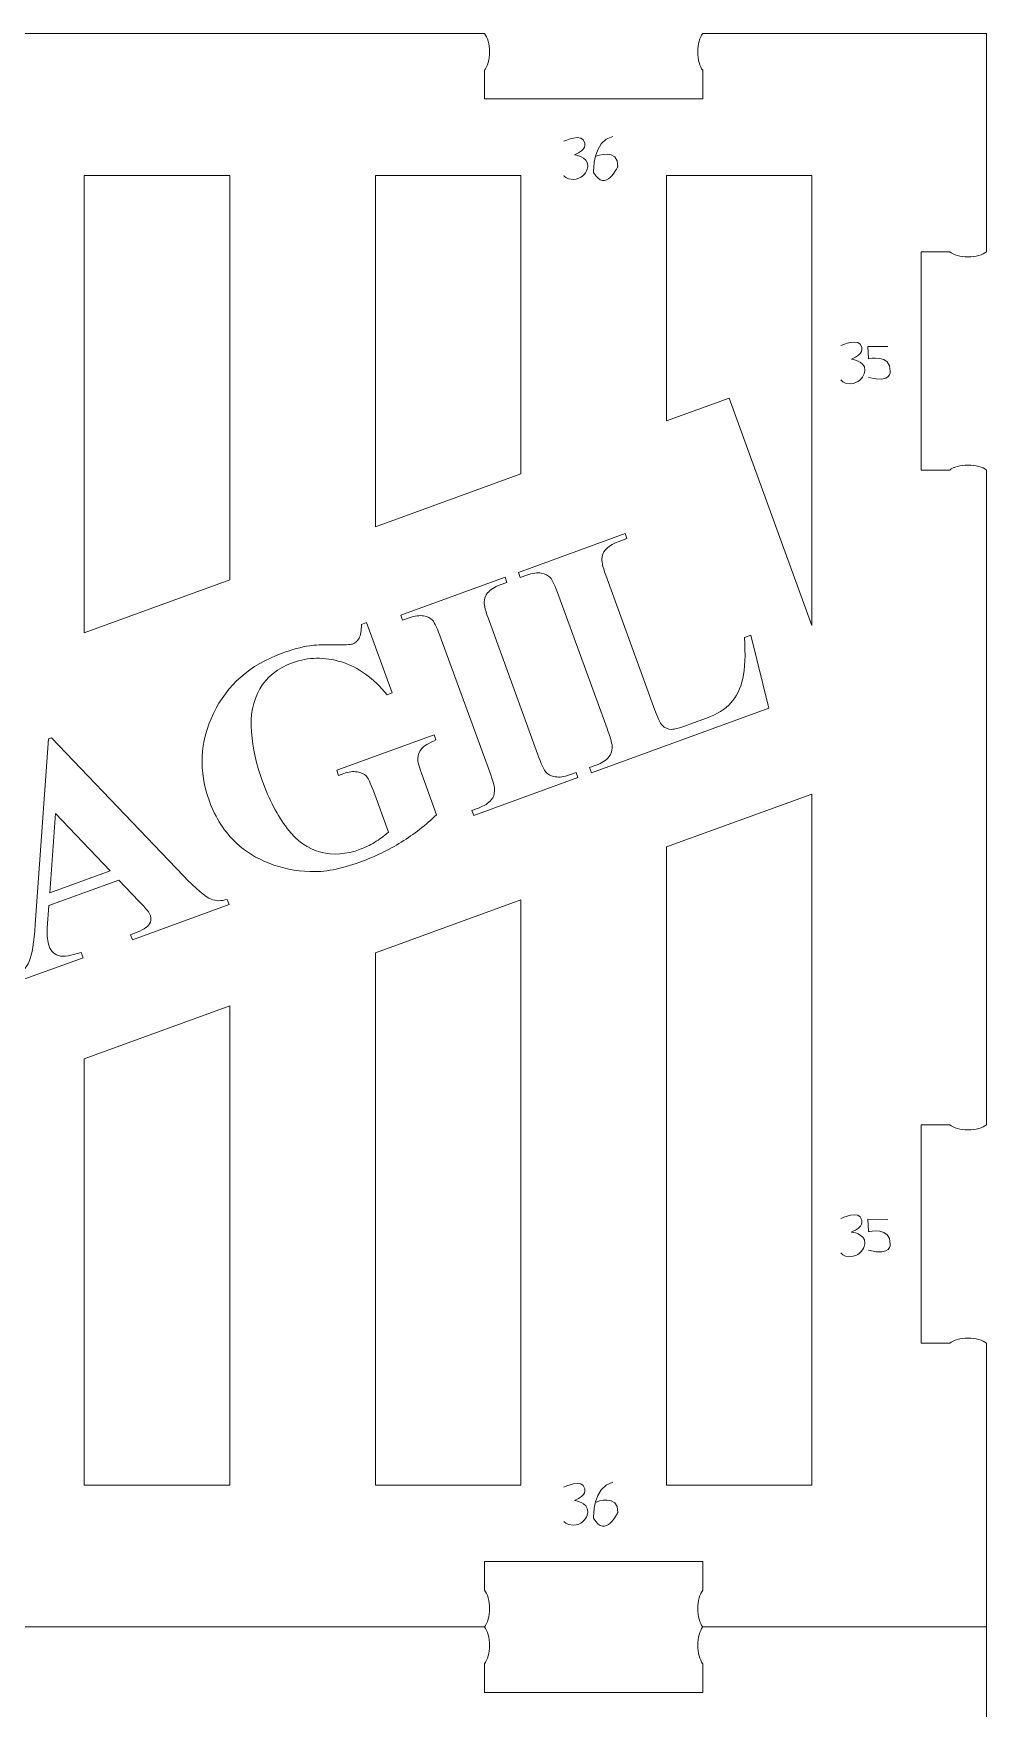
# Model space of a CAD drawing. Header units: centimetres. Extents: x -25 to 25, y -32.5 to 32.5.
# Drawn here: x 10.06 to 14.42, y 12.59 to 20.27 of the extents above; entities that cross this region are included whole.
import ezdxf

# ---------------------------------------------------------------- set-up
doc = ezdxf.new("R2010")
doc.units = ezdxf.units.CM
doc.header["$MEASUREMENT"] = 0
doc.layers.add('Capa 1', color=7, linetype='Continuous')

msp = doc.modelspace()

# ---------------------------------------------------------------- linework, layer by layer
at = {"layer": 'Capa 1', "color": 250, "lineweight": 20}
for points in [[(9.12394, 20.26759), (9.12394, 20.26759), (12.12394, 20.26759), (12.12394, 20.26759)], [(14.42394, 18.26759), (14.42394, 18.26759), (14.42394, 15.26759), (14.42394, 15.26759)], [(9.12394, 12.96759), (9.12394, 12.96759), (12.12394, 12.96759), (12.12394, 12.96759)]]:
    msp.add_open_spline(points, degree=3, dxfattribs=at)
for points, knots in [([(12.12389, 20.09915), (12.13775, 20.11692), (12.14693, 20.148), (12.14694, 20.18336), (12.14694, 20.18336), (12.14695, 20.21872), (12.13779, 20.2498), (12.12394, 20.26759)], [0, 0, 0, 0, 0.3333333, 0.3333333, 0.3333333, 0.3333333, 1, 1, 1, 1]), ([(13.12389, 20.09915), (13.11004, 20.11693), (13.10088, 20.14802), (13.10089, 20.18338), (13.10089, 20.18338), (13.1009, 20.21873), (13.11009, 20.24982), (13.12395, 20.26759)], [0, 0, 0, 0, 0.3333333, 0.3333333, 0.3333333, 0.3333333, 1, 1, 1, 1]), ([(13.12394, 20.26759), (13.12394, 20.26759), (14.12394, 20.26759), (14.12394, 20.26759), (14.12394, 20.26759), (14.12394, 20.26759), (14.42394, 20.26759), (14.42394, 20.26759), (14.42394, 20.26759), (14.42394, 20.26759), (14.42394, 19.26759), (14.42394, 19.26759)], [0, 0, 0, 0, 0.25, 0.25, 0.25, 0.25, 0.5, 0.5, 0.5, 0.5, 1, 1, 1, 1]), ([(12.12389, 20.09915), (12.12389, 20.09915), (12.12394, 19.96759), (12.12394, 19.96759), (12.12394, 19.96759), (12.12394, 19.96759), (13.12394, 19.96759), (13.12394, 19.96759), (13.12394, 19.96759), (13.12394, 19.96759), (13.12389, 20.09915), (13.12389, 20.09915)], [0, 0, 0, 0, 0.25, 0.25, 0.25, 0.25, 0.5, 0.5, 0.5, 0.5, 1, 1, 1, 1]), ([(14.2555, 19.26765), (14.2555, 19.26765), (14.12394, 19.26759), (14.12394, 19.26759), (14.12394, 19.26759), (14.12394, 19.26759), (14.12394, 18.26759), (14.12394, 18.26759), (14.12394, 18.26759), (14.12394, 18.26759), (14.2555, 18.26765), (14.2555, 18.26765)], [0, 0, 0, 0, 0.25, 0.25, 0.25, 0.25, 0.5, 0.5, 0.5, 0.5, 1, 1, 1, 1]), ([(14.2555, 19.26765), (14.27327, 19.25379), (14.30435, 19.24461), (14.33971, 19.2446), (14.33971, 19.2446), (14.37507, 19.24459), (14.40615, 19.25375), (14.42394, 19.2676)], [0, 0, 0, 0, 0.3333333, 0.3333333, 0.3333333, 0.3333333, 1, 1, 1, 1]), ([(14.2555, 18.26765), (14.27328, 18.2815), (14.30437, 18.29066), (14.33973, 18.29065), (14.33973, 18.29065), (14.37508, 18.29064), (14.40617, 18.28145), (14.42394, 18.26759)], [0, 0, 0, 0, 0.3333333, 0.3333333, 0.3333333, 0.3333333, 1, 1, 1, 1]), ([(14.2555, 15.26765), (14.2555, 15.26765), (14.12394, 15.26759), (14.12394, 15.26759), (14.12394, 15.26759), (14.12394, 15.26759), (14.12394, 14.26759), (14.12394, 14.26759), (14.12394, 14.26759), (14.12394, 14.26759), (14.2555, 14.26765), (14.2555, 14.26765)], [0, 0, 0, 0, 0.25, 0.25, 0.25, 0.25, 0.5, 0.5, 0.5, 0.5, 1, 1, 1, 1]), ([(14.2555, 15.26765), (14.27327, 15.25379), (14.30435, 15.24461), (14.33971, 15.2446), (14.33971, 15.2446), (14.37507, 15.24459), (14.40615, 15.25375), (14.42394, 15.2676)], [0, 0, 0, 0, 0.3333333, 0.3333333, 0.3333333, 0.3333333, 1, 1, 1, 1]), ([(14.2555, 14.26765), (14.27328, 14.2815), (14.30437, 14.29066), (14.33973, 14.29065), (14.33973, 14.29065), (14.37508, 14.29064), (14.40617, 14.28145), (14.42394, 14.26759)], [0, 0, 0, 0, 0.3333333, 0.3333333, 0.3333333, 0.3333333, 1, 1, 1, 1]), ([(14.42394, 14.26759), (14.42394, 14.26759), (14.42394, 13.26759), (14.42394, 13.26759), (14.42394, 13.26759), (14.42394, 13.26759), (14.42394, 12.96759), (14.42394, 12.96759)], [0, 0, 0, 0, 0.3333333, 0.3333333, 0.3333333, 0.3333333, 1, 1, 1, 1]), ([(13.124, 13.13603), (13.124, 13.13603), (13.12394, 13.26759), (13.12394, 13.26759), (13.12394, 13.26759), (13.12394, 13.26759), (12.12394, 13.26759), (12.12394, 13.26759), (12.12394, 13.26759), (12.12394, 13.26759), (12.12399, 13.13603), (12.12399, 13.13603)], [0, 0, 0, 0, 0.25, 0.25, 0.25, 0.25, 0.5, 0.5, 0.5, 0.5, 1, 1, 1, 1]), ([(12.12394, 12.96759), (12.1378, 12.98536), (12.14698, 13.01644), (12.14699, 13.0518), (12.14699, 13.0518), (12.147, 13.08716), (12.13784, 13.11824), (12.12399, 13.13603)], [0, 0, 0, 0, 0.3333333, 0.3333333, 0.3333333, 0.3333333, 1, 1, 1, 1]), ([(13.12394, 12.96759), (13.11009, 12.98537), (13.10093, 13.01646), (13.10094, 13.05182), (13.10094, 13.05182), (13.10095, 13.08717), (13.11014, 13.11826), (13.124, 13.13603)], [0, 0, 0, 0, 0.3333333, 0.3333333, 0.3333333, 0.3333333, 1, 1, 1, 1]), ([(12.12389, 12.79915), (12.13775, 12.81692), (12.14693, 12.848), (12.14694, 12.88336), (12.14694, 12.88336), (12.14695, 12.91872), (12.13779, 12.9498), (12.12394, 12.96759)], [0, 0, 0, 0, 0.3333333, 0.3333333, 0.3333333, 0.3333333, 1, 1, 1, 1]), ([(13.12389, 12.79915), (13.11004, 12.81693), (13.10088, 12.84802), (13.10089, 12.88338), (13.10089, 12.88338), (13.1009, 12.91873), (13.11009, 12.94982), (13.12395, 12.96759)], [0, 0, 0, 0, 0.3333333, 0.3333333, 0.3333333, 0.3333333, 1, 1, 1, 1]), ([(13.12394, 12.96759), (13.12394, 12.96759), (14.12394, 12.96759), (14.12394, 12.96759), (14.12394, 12.96759), (14.12394, 12.96759), (14.42394, 12.96759), (14.42394, 12.96759), (14.42394, 12.96759), (14.42394, 12.96759), (14.42394, 11.96759), (14.42394, 11.96759)], [0, 0, 0, 0, 0.25, 0.25, 0.25, 0.25, 0.5, 0.5, 0.5, 0.5, 1, 1, 1, 1]), ([(12.12389, 12.79915), (12.12389, 12.79915), (12.12394, 12.66759), (12.12394, 12.66759), (12.12394, 12.66759), (12.12394, 12.66759), (13.12394, 12.66759), (13.12394, 12.66759), (13.12394, 12.66759), (13.12394, 12.66759), (13.12389, 12.79915), (13.12389, 12.79915)], [0, 0, 0, 0, 0.25, 0.25, 0.25, 0.25, 0.5, 0.5, 0.5, 0.5, 1, 1, 1, 1])]:
    msp.add_open_spline(points, degree=3, knots=knots, dxfattribs=at)
at = {"layer": 'Capa 1', "color": 22, "lineweight": 5}
for points, knots in [([(12.48807, 19.61675), (12.48807, 19.61675), (12.4953, 19.59827), (12.53135, 19.59947), (12.53135, 19.59947), (12.55006, 19.60009), (12.56346, 19.60678), (12.57318, 19.61443), (12.57318, 19.61443), (12.59688, 19.63313), (12.5981, 19.66217), (12.5981, 19.66217), (12.5981, 19.66217), (12.59688, 19.70388), (12.53566, 19.71192), (12.53566, 19.71192), (12.53566, 19.71192), (12.59562, 19.73421), (12.58325, 19.76634), (12.58325, 19.76634), (12.58325, 19.76634), (12.57461, 19.81577), (12.48807, 19.77378), (12.48807, 19.77378)], [0, 0, 0, 0, 0.1428571, 0.1428571, 0.1428571, 0.1428571, 0.2857143, 0.2857143, 0.2857143, 0.2857143, 0.4285714, 0.4285714, 0.4285714, 0.4285714, 0.5714286, 0.5714286, 0.5714286, 0.5714286, 0.7142857, 0.7142857, 0.7142857, 0.7142857, 1, 1, 1, 1]), ([(12.63533, 19.70503), (12.63533, 19.70503), (12.73917, 19.74558), (12.73422, 19.65692), (12.73422, 19.65692), (12.73422, 19.65692), (12.67903, 19.53515), (12.62377, 19.63084), (12.62377, 19.63084), (12.62377, 19.63084), (12.61883, 19.77591), (12.71274, 19.79567)], [0, 0, 0, 0, 0.25, 0.25, 0.25, 0.25, 0.5, 0.5, 0.5, 0.5, 1, 1, 1, 1]), ([(13.75726, 18.68055), (13.75726, 18.68055), (13.76449, 18.66207), (13.80054, 18.66327), (13.80054, 18.66327), (13.81925, 18.66389), (13.83265, 18.67058), (13.84237, 18.67823), (13.84237, 18.67823), (13.86607, 18.69693), (13.86729, 18.72597), (13.86729, 18.72597), (13.86729, 18.72597), (13.86607, 18.76768), (13.80485, 18.77572), (13.80485, 18.77572), (13.80485, 18.77572), (13.86481, 18.79801), (13.85244, 18.83014), (13.85244, 18.83014), (13.85244, 18.83014), (13.8438, 18.87957), (13.75726, 18.83758), (13.75726, 18.83758)], [0, 0, 0, 0, 0.1428571, 0.1428571, 0.1428571, 0.1428571, 0.2857143, 0.2857143, 0.2857143, 0.2857143, 0.4285714, 0.4285714, 0.4285714, 0.4285714, 0.5714286, 0.5714286, 0.5714286, 0.5714286, 0.7142857, 0.7142857, 0.7142857, 0.7142857, 1, 1, 1, 1]), ([(13.9713, 18.83292), (13.9713, 18.83292), (13.87983, 18.83347), (13.87983, 18.83347), (13.87983, 18.83347), (13.87983, 18.83347), (13.88312, 18.77709), (13.88312, 18.77709)], [0, 0, 0, 0, 0.3333333, 0.3333333, 0.3333333, 0.3333333, 1, 1, 1, 1]), ([(13.88312, 18.77709), (13.88312, 18.77709), (13.98821, 18.80115), (13.98203, 18.71992), (13.98203, 18.71992), (13.98203, 18.71992), (13.99314, 18.66423), (13.88312, 18.69144)], [0, 0, 0, 0, 0.3333333, 0.3333333, 0.3333333, 0.3333333, 1, 1, 1, 1]), ([(13.75726, 14.68199), (13.75726, 14.68199), (13.76449, 14.66351), (13.80054, 14.66471), (13.80054, 14.66471), (13.81925, 14.66533), (13.83265, 14.67202), (13.84237, 14.67967), (13.84237, 14.67967), (13.86607, 14.69837), (13.86729, 14.72741), (13.86729, 14.72741), (13.86729, 14.72741), (13.86607, 14.76912), (13.80485, 14.77716), (13.80485, 14.77716), (13.80485, 14.77716), (13.86481, 14.79945), (13.85244, 14.83158), (13.85244, 14.83158), (13.85244, 14.83158), (13.8438, 14.88101), (13.75726, 14.83902), (13.75726, 14.83902)], [0, 0, 0, 0, 0.1428571, 0.1428571, 0.1428571, 0.1428571, 0.2857143, 0.2857143, 0.2857143, 0.2857143, 0.4285714, 0.4285714, 0.4285714, 0.4285714, 0.5714286, 0.5714286, 0.5714286, 0.5714286, 0.7142857, 0.7142857, 0.7142857, 0.7142857, 1, 1, 1, 1]), ([(13.9713, 14.83436), (13.9713, 14.83436), (13.87983, 14.83491), (13.87983, 14.83491), (13.87983, 14.83491), (13.87983, 14.83491), (13.88312, 14.77853), (13.88312, 14.77853)], [0, 0, 0, 0, 0.3333333, 0.3333333, 0.3333333, 0.3333333, 1, 1, 1, 1]), ([(13.88312, 14.77853), (13.88312, 14.77853), (13.98821, 14.80259), (13.98203, 14.72136), (13.98203, 14.72136), (13.98203, 14.72136), (13.99314, 14.66567), (13.88312, 14.69288)], [0, 0, 0, 0, 0.3333333, 0.3333333, 0.3333333, 0.3333333, 1, 1, 1, 1]), ([(12.48807, 13.45133), (12.48807, 13.45133), (12.4953, 13.43285), (12.53135, 13.43405), (12.53135, 13.43405), (12.55006, 13.43467), (12.56346, 13.44136), (12.57318, 13.44901), (12.57318, 13.44901), (12.59688, 13.46771), (12.5981, 13.49675), (12.5981, 13.49675), (12.5981, 13.49675), (12.59688, 13.53846), (12.53566, 13.5465), (12.53566, 13.5465), (12.53566, 13.5465), (12.59562, 13.56879), (12.58325, 13.60092), (12.58325, 13.60092), (12.58325, 13.60092), (12.57461, 13.65035), (12.48807, 13.60836), (12.48807, 13.60836)], [0, 0, 0, 0, 0.1428571, 0.1428571, 0.1428571, 0.1428571, 0.2857143, 0.2857143, 0.2857143, 0.2857143, 0.4285714, 0.4285714, 0.4285714, 0.4285714, 0.5714286, 0.5714286, 0.5714286, 0.5714286, 0.7142857, 0.7142857, 0.7142857, 0.7142857, 1, 1, 1, 1]), ([(12.63533, 13.53961), (12.63533, 13.53961), (12.73917, 13.58016), (12.73422, 13.4915), (12.73422, 13.4915), (12.73422, 13.4915), (12.67903, 13.36973), (12.62377, 13.46542), (12.62377, 13.46542), (12.62377, 13.46542), (12.61883, 13.61049), (12.71274, 13.63025)], [0, 0, 0, 0, 0.25, 0.25, 0.25, 0.25, 0.5, 0.5, 0.5, 0.5, 1, 1, 1, 1])]:
    msp.add_open_spline(points, degree=3, knots=knots, dxfattribs=at)
at = {"layer": 'Capa 1', "color": 240, "lineweight": 20}
for points, knots in [([(10.29061, 17.52236), (10.29061, 17.52236), (10.29061, 19.61759), (10.29061, 19.61759), (10.29061, 19.61759), (10.29061, 19.61759), (10.95727, 19.61759), (10.95727, 19.61759), (10.95727, 19.61759), (10.95727, 19.61759), (10.95727, 17.765), (10.95727, 17.765), (10.95727, 17.765), (10.95727, 17.765), (10.29061, 17.52236), (10.29061, 17.52236)], [0, 0, 0, 0, 0.2, 0.2, 0.2, 0.2, 0.4, 0.4, 0.4, 0.4, 0.6, 0.6, 0.6, 0.6, 1, 1, 1, 1]), ([(11.62394, 18.00765), (11.62394, 18.00765), (11.62394, 19.61759), (11.62394, 19.61759), (11.62394, 19.61759), (11.62394, 19.61759), (12.29061, 19.61759), (12.29061, 19.61759), (12.29061, 19.61759), (12.29061, 19.61759), (12.29061, 18.2503), (12.29061, 18.2503), (12.29061, 18.2503), (12.29061, 18.2503), (11.62394, 18.00765), (11.62394, 18.00765)], [0, 0, 0, 0, 0.2, 0.2, 0.2, 0.2, 0.4, 0.4, 0.4, 0.4, 0.6, 0.6, 0.6, 0.6, 1, 1, 1, 1]), ([(12.95727, 18.49294), (12.95727, 18.49294), (12.95727, 19.61759), (12.95727, 19.61759), (12.95727, 19.61759), (12.95727, 19.61759), (13.62394, 19.61759), (13.62394, 19.61759), (13.62394, 19.61759), (13.62394, 19.61759), (13.62394, 17.55545), (13.62394, 17.55545), (13.62394, 17.55545), (13.62394, 17.55545), (13.24465, 18.59754), (13.24465, 18.59754), (13.24465, 18.59754), (13.24465, 18.59754), (12.95727, 18.49294), (12.95727, 18.49294)], [0, 0, 0, 0, 0.1666667, 0.1666667, 0.1666667, 0.1666667, 0.3333333, 0.3333333, 0.3333333, 0.3333333, 0.5, 0.5, 0.5, 0.5, 0.6666667, 0.6666667, 0.6666667, 0.6666667, 1, 1, 1, 1]), ([(13.62394, 13.61759), (13.62394, 13.61759), (12.95727, 13.61759), (12.95727, 13.61759), (12.95727, 13.61759), (12.95727, 13.61759), (12.95727, 16.54076), (12.95727, 16.54076), (12.95727, 16.54076), (12.95727, 16.54076), (13.62394, 16.78341), (13.62394, 16.78341), (13.62394, 16.78341), (13.62394, 16.78341), (13.62394, 13.61759), (13.62394, 13.61759)], [0, 0, 0, 0, 0.2, 0.2, 0.2, 0.2, 0.4, 0.4, 0.4, 0.4, 0.6, 0.6, 0.6, 0.6, 1, 1, 1, 1]), ([(12.29061, 13.61759), (12.29061, 13.61759), (11.62394, 13.61759), (11.62394, 13.61759), (11.62394, 13.61759), (11.62394, 13.61759), (11.62394, 16.05547), (11.62394, 16.05547), (11.62394, 16.05547), (11.62394, 16.05547), (12.29061, 16.29811), (12.29061, 16.29811), (12.29061, 16.29811), (12.29061, 16.29811), (12.29061, 13.61759), (12.29061, 13.61759)], [0, 0, 0, 0, 0.2, 0.2, 0.2, 0.2, 0.4, 0.4, 0.4, 0.4, 0.6, 0.6, 0.6, 0.6, 1, 1, 1, 1]), ([(10.95727, 13.61759), (10.95727, 13.61759), (10.29061, 13.61759), (10.29061, 13.61759), (10.29061, 13.61759), (10.29061, 13.61759), (10.29061, 15.57017), (10.29061, 15.57017), (10.29061, 15.57017), (10.29061, 15.57017), (10.95727, 15.81282), (10.95727, 15.81282), (10.95727, 15.81282), (10.95727, 15.81282), (10.95727, 13.61759), (10.95727, 13.61759)], [0, 0, 0, 0, 0.2, 0.2, 0.2, 0.2, 0.4, 0.4, 0.4, 0.4, 0.6, 0.6, 0.6, 0.6, 1, 1, 1, 1])]:
    msp.add_open_spline(points, degree=3, knots=knots, dxfattribs=at)
at = {"layer": 'Capa 1', "color": 240, "lineweight": 9}
for points, knots in [([(13.34415, 17.5106), (13.34415, 17.5106), (13.42646, 17.17672), (13.42646, 17.17672), (13.42646, 17.17672), (13.42646, 17.17672), (12.61356, 16.88084), (12.61356, 16.88084), (12.61356, 16.88084), (12.61356, 16.88084), (12.605, 16.90438), (12.605, 16.90438), (12.605, 16.90438), (12.605, 16.90438), (12.63524, 16.91539), (12.63524, 16.91539), (12.63524, 16.91539), (12.66178, 16.92505), (12.68148, 16.93771), (12.69419, 16.95305), (12.69419, 16.95305), (12.70361, 16.96381), (12.70867, 16.97793), (12.70927, 16.99566), (12.70927, 16.99566), (12.71017, 17.00827), (12.70229, 17.03782), (12.6854, 17.08421), (12.6854, 17.08421), (12.6854, 17.08421), (12.46514, 17.68937), (12.46514, 17.68937), (12.46514, 17.68937), (12.44792, 17.73669), (12.43463, 17.76531), (12.42549, 17.77531), (12.42549, 17.77531), (12.41613, 17.78524), (12.40242, 17.79201), (12.38423, 17.79532), (12.38423, 17.79532), (12.36595, 17.79886), (12.34405, 17.79586), (12.3182, 17.78645), (12.3182, 17.78645), (12.3182, 17.78645), (12.28796, 17.77544), (12.28796, 17.77544), (12.28796, 17.77544), (12.28796, 17.77544), (12.27939, 17.79898), (12.27939, 17.79898), (12.27939, 17.79898), (12.27939, 17.79898), (12.76824, 17.97691), (12.76824, 17.97691), (12.76824, 17.97691), (12.76824, 17.97691), (12.7768, 17.95337), (12.7768, 17.95337), (12.7768, 17.95337), (12.7768, 17.95337), (12.73664, 17.93875), (12.73664, 17.93875), (12.73664, 17.93875), (12.7101, 17.92909), (12.6904, 17.91643), (12.67746, 17.901), (12.67746, 17.901), (12.66804, 17.89025), (12.66275, 17.87605), (12.66146, 17.85806), (12.66146, 17.85806), (12.66056, 17.84545), (12.66844, 17.81591), (12.68533, 17.76951), (12.68533, 17.76951), (12.68533, 17.76951), (12.89853, 17.18374), (12.89853, 17.18374), (12.89853, 17.18374), (12.91559, 17.13688), (12.92927, 17.10789), (12.93928, 17.0969), (12.93928, 17.0969), (12.9493, 17.0859), (12.96336, 17.0803), (12.98141, 17.07955), (12.98141, 17.07955), (12.99415, 17.07975), (13.02214, 17.08758), (13.06507, 17.10321), (13.06507, 17.10321), (13.06507, 17.10321), (13.14123, 17.13093), (13.14123, 17.13093), (13.14123, 17.13093), (13.1897, 17.14857), (13.22698, 17.1718), (13.25308, 17.20065), (13.25308, 17.20065), (13.27917, 17.22949), (13.29751, 17.26674), (13.3076, 17.31224), (13.3076, 17.31224), (13.3177, 17.35773), (13.32027, 17.42036), (13.31506, 17.50001), (13.31506, 17.50001), (13.31506, 17.50001), (13.34415, 17.5106), (13.34415, 17.5106)], [0, 0, 0, 0, 0.0344828, 0.0344828, 0.0344828, 0.0344828, 0.0689655, 0.0689655, 0.0689655, 0.0689655, 0.1034483, 0.1034483, 0.1034483, 0.1034483, 0.137931, 0.137931, 0.137931, 0.137931, 0.1724138, 0.1724138, 0.1724138, 0.1724138, 0.2068966, 0.2068966, 0.2068966, 0.2068966, 0.2413793, 0.2413793, 0.2413793, 0.2413793, 0.2758621, 0.2758621, 0.2758621, 0.2758621, 0.3103448, 0.3103448, 0.3103448, 0.3103448, 0.3448276, 0.3448276, 0.3448276, 0.3448276, 0.3793103, 0.3793103, 0.3793103, 0.3793103, 0.4137931, 0.4137931, 0.4137931, 0.4137931, 0.4482759, 0.4482759, 0.4482759, 0.4482759, 0.4827586, 0.4827586, 0.4827586, 0.4827586, 0.5172414, 0.5172414, 0.5172414, 0.5172414, 0.5517241, 0.5517241, 0.5517241, 0.5517241, 0.5862069, 0.5862069, 0.5862069, 0.5862069, 0.6206897, 0.6206897, 0.6206897, 0.6206897, 0.6551724, 0.6551724, 0.6551724, 0.6551724, 0.6896552, 0.6896552, 0.6896552, 0.6896552, 0.7241379, 0.7241379, 0.7241379, 0.7241379, 0.7586207, 0.7586207, 0.7586207, 0.7586207, 0.7931034, 0.7931034, 0.7931034, 0.7931034, 0.8275862, 0.8275862, 0.8275862, 0.8275862, 0.862069, 0.862069, 0.862069, 0.862069, 0.8965517, 0.8965517, 0.8965517, 0.8965517, 0.9310345, 0.9310345, 0.9310345, 0.9310345, 1, 1, 1, 1]), ([(12.54384, 16.88213), (12.54384, 16.88213), (12.55241, 16.85859), (12.55241, 16.85859), (12.55241, 16.85859), (12.55241, 16.85859), (12.07464, 16.68469), (12.07464, 16.68469), (12.07464, 16.68469), (12.07464, 16.68469), (12.06607, 16.70823), (12.06607, 16.70823), (12.06607, 16.70823), (12.06607, 16.70823), (12.09631, 16.71924), (12.09631, 16.71924), (12.09631, 16.71924), (12.12286, 16.7289), (12.14256, 16.74156), (12.15527, 16.7569), (12.15527, 16.7569), (12.16469, 16.76765), (12.16974, 16.78177), (12.17034, 16.79951), (12.17034, 16.79951), (12.17124, 16.81212), (12.16336, 16.84166), (12.14648, 16.88806), (12.14648, 16.88806), (12.14648, 16.88806), (11.92622, 17.49322), (11.92622, 17.49322), (11.92622, 17.49322), (11.90899, 17.54054), (11.8957, 17.56916), (11.88657, 17.57916), (11.88657, 17.57916), (11.8772, 17.58909), (11.8635, 17.59586), (11.84531, 17.59917), (11.84531, 17.59917), (11.82703, 17.60271), (11.80512, 17.5997), (11.77927, 17.5903), (11.77927, 17.5903), (11.77927, 17.5903), (11.74903, 17.57929), (11.74903, 17.57929), (11.74903, 17.57929), (11.74903, 17.57929), (11.74047, 17.60283), (11.74047, 17.60283), (11.74047, 17.60283), (11.74047, 17.60283), (12.21823, 17.77672), (12.21823, 17.77672), (12.21823, 17.77672), (12.21823, 17.77672), (12.2268, 17.75318), (12.2268, 17.75318), (12.2268, 17.75318), (12.2268, 17.75318), (12.19656, 17.74218), (12.19656, 17.74218), (12.19656, 17.74218), (12.17025, 17.7326), (12.15079, 17.72003), (12.13807, 17.70468), (12.13807, 17.70468), (12.12888, 17.69401), (12.1236, 17.67981), (12.12254, 17.66191), (12.12254, 17.66191), (12.12164, 17.6493), (12.12952, 17.61975), (12.14641, 17.57336), (12.14641, 17.57336), (12.14641, 17.57336), (12.36667, 16.9682), (12.36667, 16.9682), (12.36667, 16.9682), (12.38389, 16.92089), (12.39718, 16.89227), (12.40654, 16.88234), (12.40654, 16.88234), (12.41613, 16.8725), (12.42984, 16.86572), (12.44803, 16.86242), (12.44803, 16.86242), (12.46631, 16.85888), (12.48822, 16.86188), (12.5136, 16.87112), (12.5136, 16.87112), (12.5136, 16.87112), (12.54384, 16.88213), (12.54384, 16.88213)], [0, 0, 0, 0, 0.04, 0.04, 0.04, 0.04, 0.08, 0.08, 0.08, 0.08, 0.12, 0.12, 0.12, 0.12, 0.16, 0.16, 0.16, 0.16, 0.2, 0.2, 0.2, 0.2, 0.24, 0.24, 0.24, 0.24, 0.28, 0.28, 0.28, 0.28, 0.32, 0.32, 0.32, 0.32, 0.36, 0.36, 0.36, 0.36, 0.4, 0.4, 0.4, 0.4, 0.44, 0.44, 0.44, 0.44, 0.48, 0.48, 0.48, 0.48, 0.52, 0.52, 0.52, 0.52, 0.56, 0.56, 0.56, 0.56, 0.6, 0.6, 0.6, 0.6, 0.64, 0.64, 0.64, 0.64, 0.68, 0.68, 0.68, 0.68, 0.72, 0.72, 0.72, 0.72, 0.76, 0.76, 0.76, 0.76, 0.8, 0.8, 0.8, 0.8, 0.84, 0.84, 0.84, 0.84, 0.88, 0.88, 0.88, 0.88, 0.92, 0.92, 0.92, 0.92, 1, 1, 1, 1]), ([(11.58358, 17.56926), (11.58358, 17.56926), (11.70102, 17.24659), (11.70102, 17.24659), (11.70102, 17.24659), (11.70102, 17.24659), (11.67748, 17.23803), (11.67748, 17.23803), (11.67748, 17.23803), (11.61532, 17.31472), (11.54558, 17.36487), (11.46847, 17.38857), (11.46847, 17.38857), (11.39136, 17.41226), (11.31681, 17.41099), (11.24504, 17.38487), (11.24504, 17.38487), (11.17625, 17.35983), (11.12621, 17.31993), (11.09454, 17.26475), (11.09454, 17.26475), (11.06287, 17.20957), (11.05013, 17.14403), (11.05624, 17.06837), (11.05624, 17.06837), (11.06243, 16.99247), (11.07868, 16.9184), (11.10505, 16.84593), (11.10505, 16.84593), (11.13706, 16.75799), (11.17519, 16.68483), (11.22008, 16.62615), (11.22008, 16.62615), (11.26496, 16.56746), (11.31607, 16.53118), (11.37356, 16.51683), (11.37356, 16.51683), (11.43106, 16.50247), (11.49139, 16.50691), (11.55487, 16.53001), (11.55487, 16.53001), (11.57703, 16.53808), (11.5988, 16.54862), (11.62012, 16.56187), (11.62012, 16.56187), (11.64175, 16.57497), (11.663, 16.59054), (11.68395, 16.60837), (11.68395, 16.60837), (11.68395, 16.60837), (11.6149, 16.79808), (11.6149, 16.79808), (11.6149, 16.79808), (11.60154, 16.83479), (11.59036, 16.85763), (11.58156, 16.86672), (11.58156, 16.86672), (11.57285, 16.87557), (11.55885, 16.88171), (11.54028, 16.88463), (11.54028, 16.88463), (11.52162, 16.88777), (11.50134, 16.88535), (11.4794, 16.87737), (11.4794, 16.87737), (11.4794, 16.87737), (11.45586, 16.8688), (11.45586, 16.8688), (11.45586, 16.8688), (11.45586, 16.8688), (11.4473, 16.89234), (11.4473, 16.89234), (11.4473, 16.89234), (11.4473, 16.89234), (11.89321, 17.05464), (11.89321, 17.05464), (11.89321, 17.05464), (11.89321, 17.05464), (11.90178, 17.0311), (11.90178, 17.0311), (11.90178, 17.0311), (11.8687, 17.01644), (11.8466, 17.00318), (11.83582, 16.99114), (11.83582, 16.99114), (11.82526, 16.9792), (11.81917, 16.96365), (11.81805, 16.94443), (11.81805, 16.94443), (11.81701, 16.93437), (11.82274, 16.91216), (11.83509, 16.87822), (11.83509, 16.87822), (11.83509, 16.87822), (11.90414, 16.68851), (11.90414, 16.68851), (11.90414, 16.68851), (11.85502, 16.64109), (11.80122, 16.59929), (11.74285, 16.56289), (11.74285, 16.56289), (11.68441, 16.52672), (11.62106, 16.49607), (11.55298, 16.47129), (11.55298, 16.47129), (11.4662, 16.43971), (11.38967, 16.42519), (11.32354, 16.42804), (11.32354, 16.42804), (11.2575, 16.43067), (11.19539, 16.44335), (11.13751, 16.46593), (11.13751, 16.46593), (11.07962, 16.48851), (11.02944, 16.51938), (10.98718, 16.55864), (10.98718, 16.55864), (10.93296, 16.60921), (10.8919, 16.6732), (10.86393, 16.75006), (10.86393, 16.75006), (10.81369, 16.88808), (10.81982, 17.02205), (10.88215, 17.15243), (10.88215, 17.15243), (10.94471, 17.28288), (11.0495, 17.37487), (11.19652, 17.42838), (11.19652, 17.42838), (11.24222, 17.44501), (11.28434, 17.45641), (11.32363, 17.46262), (11.32363, 17.46262), (11.34483, 17.46615), (11.38061, 17.46767), (11.43129, 17.46703), (11.43129, 17.46703), (11.48173, 17.46631), (11.51107, 17.46758), (11.51915, 17.47053), (11.51915, 17.47053), (11.53185, 17.47515), (11.54193, 17.48404), (11.54942, 17.49723), (11.54942, 17.49723), (11.55691, 17.5104), (11.56045, 17.53156), (11.56004, 17.56069), (11.56004, 17.56069), (11.56004, 17.56069), (11.58358, 17.56926), (11.58358, 17.56926)], [0, 0, 0, 0, 0.025641, 0.025641, 0.025641, 0.025641, 0.0512821, 0.0512821, 0.0512821, 0.0512821, 0.0769231, 0.0769231, 0.0769231, 0.0769231, 0.1025641, 0.1025641, 0.1025641, 0.1025641, 0.1282051, 0.1282051, 0.1282051, 0.1282051, 0.1538462, 0.1538462, 0.1538462, 0.1538462, 0.1794872, 0.1794872, 0.1794872, 0.1794872, 0.2051282, 0.2051282, 0.2051282, 0.2051282, 0.2307692, 0.2307692, 0.2307692, 0.2307692, 0.2564103, 0.2564103, 0.2564103, 0.2564103, 0.2820513, 0.2820513, 0.2820513, 0.2820513, 0.3076923, 0.3076923, 0.3076923, 0.3076923, 0.3333333, 0.3333333, 0.3333333, 0.3333333, 0.3589744, 0.3589744, 0.3589744, 0.3589744, 0.3846154, 0.3846154, 0.3846154, 0.3846154, 0.4102564, 0.4102564, 0.4102564, 0.4102564, 0.4358974, 0.4358974, 0.4358974, 0.4358974, 0.4615385, 0.4615385, 0.4615385, 0.4615385, 0.4871795, 0.4871795, 0.4871795, 0.4871795, 0.5128205, 0.5128205, 0.5128205, 0.5128205, 0.5384615, 0.5384615, 0.5384615, 0.5384615, 0.5641026, 0.5641026, 0.5641026, 0.5641026, 0.5897436, 0.5897436, 0.5897436, 0.5897436, 0.6153846, 0.6153846, 0.6153846, 0.6153846, 0.6410256, 0.6410256, 0.6410256, 0.6410256, 0.6666667, 0.6666667, 0.6666667, 0.6666667, 0.6923077, 0.6923077, 0.6923077, 0.6923077, 0.7179487, 0.7179487, 0.7179487, 0.7179487, 0.7435897, 0.7435897, 0.7435897, 0.7435897, 0.7692308, 0.7692308, 0.7692308, 0.7692308, 0.7948718, 0.7948718, 0.7948718, 0.7948718, 0.8205128, 0.8205128, 0.8205128, 0.8205128, 0.8461538, 0.8461538, 0.8461538, 0.8461538, 0.8717949, 0.8717949, 0.8717949, 0.8717949, 0.8974359, 0.8974359, 0.8974359, 0.8974359, 0.9230769, 0.9230769, 0.9230769, 0.9230769, 0.9487179, 0.9487179, 0.9487179, 0.9487179, 1, 1, 1, 1]), ([(10.44915, 16.38947), (10.44915, 16.38947), (10.1281, 16.27261), (10.1281, 16.27261), (10.1281, 16.27261), (10.1281, 16.27261), (10.12077, 16.16853), (10.12077, 16.16853), (10.12077, 16.16853), (10.11899, 16.1339), (10.12183, 16.10671), (10.12897, 16.0871), (10.12897, 16.0871), (10.13847, 16.06101), (10.15582, 16.04563), (10.1809, 16.04065), (10.1809, 16.04065), (10.19574, 16.03795), (10.22776, 16.04332), (10.27688, 16.05702), (10.27688, 16.05702), (10.27688, 16.05702), (10.28545, 16.03348), (10.28545, 16.03348), (10.28545, 16.03348), (10.28545, 16.03348), (9.98055, 15.92251), (9.98055, 15.92251), (9.98055, 15.92251), (9.98055, 15.92251), (9.97199, 15.94605), (9.97199, 15.94605), (9.97199, 15.94605), (10.00291, 15.96306), (10.02511, 15.98681), (10.03797, 16.01685), (10.03797, 16.01685), (10.05096, 16.0472), (10.06031, 16.10339), (10.06554, 16.18528), (10.06554, 16.18528), (10.06554, 16.18528), (10.12706, 17.03599), (10.12706, 17.03599), (10.12706, 17.03599), (10.12706, 17.03599), (10.13999, 17.04069), (10.13999, 17.04069), (10.13999, 17.04069), (10.13999, 17.04069), (10.74433, 16.40934), (10.74433, 16.40934), (10.74433, 16.40934), (10.80216, 16.34884), (10.84456, 16.31278), (10.87168, 16.30148), (10.87168, 16.30148), (10.89234, 16.2928), (10.91676, 16.29253), (10.94575, 16.30047), (10.94575, 16.30047), (10.94575, 16.30047), (10.95432, 16.27693), (10.95432, 16.27693), (10.95432, 16.27693), (10.95432, 16.27693), (10.51072, 16.11547), (10.51072, 16.11547), (10.51072, 16.11547), (10.51072, 16.11547), (10.50215, 16.13901), (10.50215, 16.13901), (10.50215, 16.13901), (10.50215, 16.13901), (10.52038, 16.14565), (10.52038, 16.14565), (10.52038, 16.14565), (10.55592, 16.15858), (10.57924, 16.17282), (10.58984, 16.18818), (10.58984, 16.18818), (10.59717, 16.19895), (10.59814, 16.21133), (10.59319, 16.22495), (10.59319, 16.22495), (10.59017, 16.23326), (10.58591, 16.24138), (10.57995, 16.24914), (10.57995, 16.24914), (10.5776, 16.25273), (10.5646, 16.2676), (10.5409, 16.29321), (10.5409, 16.29321), (10.5409, 16.29321), (10.44915, 16.38947), (10.44915, 16.38947)], [0, 0, 0, 0, 0.04, 0.04, 0.04, 0.04, 0.08, 0.08, 0.08, 0.08, 0.12, 0.12, 0.12, 0.12, 0.16, 0.16, 0.16, 0.16, 0.2, 0.2, 0.2, 0.2, 0.24, 0.24, 0.24, 0.24, 0.28, 0.28, 0.28, 0.28, 0.32, 0.32, 0.32, 0.32, 0.36, 0.36, 0.36, 0.36, 0.4, 0.4, 0.4, 0.4, 0.44, 0.44, 0.44, 0.44, 0.48, 0.48, 0.48, 0.48, 0.52, 0.52, 0.52, 0.52, 0.56, 0.56, 0.56, 0.56, 0.6, 0.6, 0.6, 0.6, 0.64, 0.64, 0.64, 0.64, 0.68, 0.68, 0.68, 0.68, 0.72, 0.72, 0.72, 0.72, 0.76, 0.76, 0.76, 0.76, 0.8, 0.8, 0.8, 0.8, 0.84, 0.84, 0.84, 0.84, 0.88, 0.88, 0.88, 0.88, 0.92, 0.92, 0.92, 0.92, 1, 1, 1, 1]), ([(10.40931, 16.43142), (10.40931, 16.43142), (10.15862, 16.69435), (10.15862, 16.69435), (10.15862, 16.69435), (10.15862, 16.69435), (10.13235, 16.33062), (10.13235, 16.33062), (10.13235, 16.33062), (10.13235, 16.33062), (10.40931, 16.43142), (10.40931, 16.43142)], [0, 0, 0, 0, 0.25, 0.25, 0.25, 0.25, 0.5, 0.5, 0.5, 0.5, 1, 1, 1, 1])]:
    msp.add_open_spline(points, degree=3, knots=knots, dxfattribs=at)

doc.saveas('drawing.dxf')
